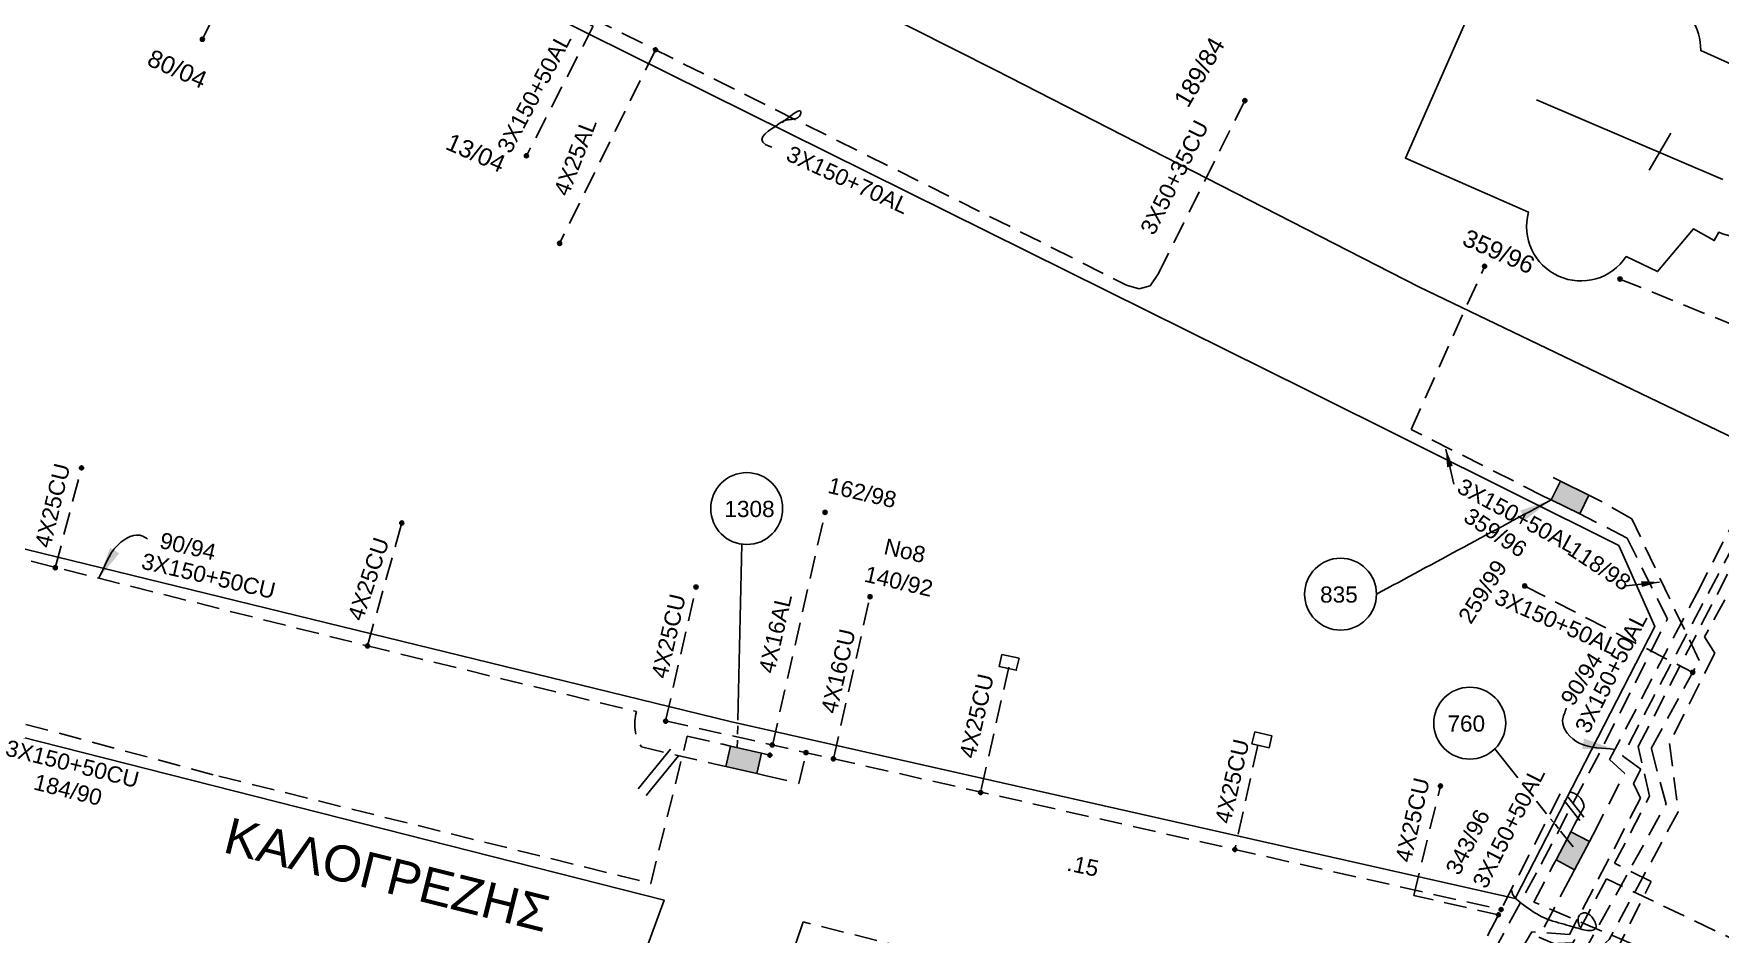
# Model space of a CAD drawing. Header units: millimetres. Extents: x 907 to 2022, y 699 to 1220.
# Drawn here: x 1501.6 to 1595.5, y 981.3 to 1031.4 of the extents above; entities that cross this region are included whole.
import ezdxf

# ---------------------------------------------------------------- set-up
doc = ezdxf.new("R2010")
doc.units = ezdxf.units.MM
doc.linetypes.add('DASHED', pattern=[19.05, 12.7, -6.35])
for name, color, linetype in [('Link Box 4 Διευθύνσεων', 7, 'Continuous'), ('Άγνωστα', 7, 'Continuous'), ('Γυμνά εναέρια ΧΤ (3Φ)   3x50+35CU', 7, 'Continuous'), ('Επιγραφές - Σχήματα', 7, 'Continuous'), ('Επιτοίχιο Κουτί', 7, 'Continuous'), ('Καλώδια ΧΤ   3x150+50AL', 7, 'DASHED'), ('Καλώδια ΧΤ   3x150+50CU', 7, 'DASHED'), ('Καλώδια ΧΤ   3x150AL+50XLPE', 7, 'DASHED'), ('Καλώδια ΧΤ   4x25CU', 7, 'DASHED'), ('Συνδέσεις', 7, 'Continuous'), ('Τομή', 7, 'Continuous'), ('Υπόβαθρο ΔΕΗ', 7, 'Continuous'), ('Υπόγεια Καλώδια Δικτύου ΧΤ   .15', 7, 'DASHED'), ('Υπόγεια καλώδια Δικτύου ΧΤ και Παρ. ΧΤ - 3X150+70 AL', 7, 'DASHED'), ('Υπόγεια καλώδια Παροχών ΧΤ   4x16CU', 7, 'DASHED'), ('Υπόγεια καλώδια Παροχών ΧΤ   4x25', 7, 'DASHED')]:
    doc.layers.add(name, color=color, linetype=linetype)
doc.styles.get("Standard").update_dxf_attribs({"font": 'arial.ttf'})
doc.linetypes.add('SYN_LINE', pattern='A,0.5,-0.0001,["/\\/\\/\\/",Standard,S=0.1,R=0,X=0,Y=-0.05],-0.25', length=0.7501)
doc.dimstyles.new('ISO-25', dxfattribs={"dimtxt": 2.5, "dimasz": 2.5, "dimexe": 1.25, "dimexo": 0.625, "dimtad": 1, "dimtxsty": 'Standard', "dimcen": 2.5, "dimadec": 0, "dimazin": 0, "dimtfac": 1, "dimtmove": 0, "dimatfit": 3, "dimfxl": 1, "dimarcsym": 0})
doc.dimstyles.get("Standard").update_dxf_attribs({"dimtxt": 0.18, "dimasz": 0.18, "dimexe": 0.18, "dimexo": 0.0625, "dimgap": 0.09, "dimtad": 0, "dimtih": 1, "dimtoh": 1, "dimdec": 4, "dimzin": 0, "dimdsep": 46, "dimtxsty": 'Standard', "dimcen": 0.09, "dimadec": 0, "dimazin": 0, "dimtfac": 1, "dimtdec": 4, "dimtofl": 0, "dimtmove": 0, "dimatfit": 3, "dimfxl": 1, "dimtolj": 1, "dimtzin": 0, "dimarcsym": 0})

# ---------------------------------------------------------------- blocks, each defined once
blk = doc.blocks.new('_ΣΥΝΔΕΣΗ')
at = {"layer": 'Συνδέσεις', "linetype": 'SYN_LINE', "ltscale": 40}
blk.add_hatch(color=256, dxfattribs=at).paths.add_polyline_path([(0.5, -0.01, 1), (-0.5, -0.01, 1)])
at = {"layer": 'Συνδέσεις'}
blk.add_circle((0, -0.01), 0.5, dxfattribs=at)
blk = doc.blocks.new('LINK BOX 4 ΑΝΑΧΩΡΗΣΕΩΝ')
at = {"layer": 'Link Box 4 Διευθύνσεων', "ltscale": 40}
blk.add_hatch(color=256, dxfattribs=at).paths.add_polyline_path([(-3.54, 0), (-3.54, -4.67), (3.54, -4.67), (3.54, 0)])
for p, q in [((-3.54, 0), (-5.33, 0)), ((5.33, 0), (3.54, 0)), ((-3.54, -4.67), (-5.33, -4.67)), ((5.33, -4.67), (3.54, -4.67))]:
    blk.add_line(p, q, dxfattribs=at)
blk.add_lwpolyline([(-3.54, -4.67), (-3.54, 0), (3.54, 0), (3.54, -4.67)], close=True, dxfattribs=at)
blk = doc.blocks.new('ΤΟΜΗ')
at = {"layer": 'Τομή', "ltscale": 40}
for p, q in [((-5.68, 0), (5.68, 0)), ((5.68, -2.33), (-5.68, -2.33))]:
    blk.add_line(p, q, dxfattribs=at)
blk = doc.blocks.new('ΕΠΙΤΟΙΧΙΟ ΚΟΥΤΙ')
at = {"layer": 'Επιτοίχιο Κουτί', "ltscale": 40}
blk.add_lwpolyline([(-2.06, 1.35), (1.86, 1.35), (1.86, -1.39), (-2.06, -1.39)], close=True, dxfattribs=at)

msp = doc.modelspace()

# ---------------------------------------------------------------- linework, layer by layer
at = {"layer": 'Άγνωστα', "color": 1, "linetype": 'DASHED', "ltscale": 0.1}
msp.add_lwpolyline([(1589.871, 1017.743), (1600.401, 1013.472)], dxfattribs=at)
at = {"layer": 'Γυμνά εναέρια ΧΤ (3Φ)   3x50+35CU', "color": 6, "linetype": 'DASHED', "ltscale": 0.1}
msp.add_lwpolyline([(1562.406, 1017.397), (1563.112, 1017.207), (1563.726, 1017.376), (1564.183, 1018.055), (1568.992, 1027.672)], dxfattribs=at)
at = {"layer": 'Επιγραφές - Σχήματα', "ltscale": 0.2}
msp.add_lwpolyline([(1543.237, 1026.45), (1543.505, 1026.664), (1543.722, 1026.83), (1543.893, 1026.952), (1544.024, 1027.035), (1544.121, 1027.086), (1544.19, 1027.108), (1544.237, 1027.108), (1544.266, 1027.089), (1544.284, 1027.058), (1544.29, 1027.017), (1544.285, 1026.969), (1544.269, 1026.917), (1544.242, 1026.863), (1544.203, 1026.811), (1544.153, 1026.762), (1544.092, 1026.72), (1544.019, 1026.686), (1543.938, 1026.661), (1543.852, 1026.642), (1543.763, 1026.628), (1543.675, 1026.617), (1543.591, 1026.608), (1543.514, 1026.599), (1543.447, 1026.59), (1543.392, 1026.578), (1543.343, 1026.56), (1543.294, 1026.536), (1543.239, 1026.502), (1543.172, 1026.455), (1543.086, 1026.395), (1542.974, 1026.318), (1542.831, 1026.221), (1542.655, 1026.105), (1542.469, 1025.972), (1542.299, 1025.826), (1542.174, 1025.674), (1542.12, 1025.519), (1542.166, 1025.366), (1542.338, 1025.22), (1542.664, 1025.086)], dxfattribs=at)
at = {"layer": 'Επιγραφές - Σχήματα'}
msp.add_lwpolyline([(1587.618, 981.696), (1587.575, 981.841), (1587.55, 981.966), (1587.54, 982.07), (1587.544, 982.158), (1587.56, 982.23), (1587.586, 982.289), (1587.619, 982.337), (1587.658, 982.375), (1587.7, 982.407), (1587.746, 982.431), (1587.795, 982.449), (1587.845, 982.459), (1587.897, 982.463), (1587.95, 982.459), (1588.003, 982.449), (1588.056, 982.431), (1588.108, 982.407), (1588.159, 982.376), (1588.208, 982.339), (1588.256, 982.296), (1588.302, 982.248), (1588.345, 982.196), (1588.386, 982.138), (1588.424, 982.077), (1588.459, 982.013), (1588.49, 981.947), (1588.515, 981.88), (1588.533, 981.814), (1588.542, 981.751), (1588.542, 981.692), (1588.531, 981.639), (1588.508, 981.593), (1588.472, 981.555), (1588.424, 981.526), (1588.364, 981.505), (1588.296, 981.491), (1588.219, 981.485), (1588.135, 981.485), (1588.046, 981.492), (1587.954, 981.505), (1587.858, 981.523), (1587.759, 981.546), (1587.655, 981.574), (1587.547, 981.605), (1587.434, 981.639), (1587.314, 981.676), (1587.188, 981.713), (1587.054, 981.751), (1586.912, 981.79), (1586.763, 981.829), (1586.61, 981.87), (1586.453, 981.913), (1586.294, 981.958), (1586.135, 982.007), (1585.978, 982.061), (1585.823, 982.119), (1585.673, 982.183), (1585.527, 982.253), (1585.384, 982.328), (1585.242, 982.409), (1585.101, 982.495), (1584.959, 982.586), (1584.816, 982.683), (1584.67, 982.785), (1584.521, 982.892), (1584.374, 983.004), (1584.235, 983.119), (1584.108, 983.236), (1584, 983.354), (1583.916, 983.473), (1583.862, 983.591), (1583.842, 983.707)], dxfattribs=at)
at = {"layer": 'Επιγραφές - Σχήματα', "linetype": 'Continuous'}
for centre in [(1541.27, 1004.969), (1574.321, 1000.206), (1581.509, 993.025)]:
    msp.add_circle(centre, 2, dxfattribs=at)
at = {"layer": 'Καλώδια ΧΤ   3x150+50AL', "color": 6, "ltscale": 0.1}
msp.add_lwpolyline([(1515.745, 1040.73), (1510.979, 1031.093)], dxfattribs=at)
at = {"layer": 'Καλώδια ΧΤ   3x150+50AL', "color": 2, "ltscale": 0.1}
msp.add_lwpolyline([(1609.128, 1029.091), (1605.269, 1021.457, -0.979634), (1603.938, 1019.885), (1601.21, 1014.755, -0.628407), (1600.9, 1012.039), (1600.694, 1011.476), (1590.017, 991.204), (1591.032, 990.464), (1590.622, 989.667), (1591.01, 988.848), (1587.067, 981.27), (1584.957, 981.41), (1583.808, 979.455), (1583.147, 979.48), (1580.916, 975.113), (1574.156, 961.62), (1574.622, 960.719), (1573.221, 957.976), (1573.283, 957.2), (1571.488, 953.185), (1570.539, 952.743), (1564.327, 940.259), (1564.453, 939.248), (1562.409, 934.452)], format="xyb", dxfattribs=at)
at = {"layer": 'Καλώδια ΧΤ   3x150+50AL', "color": 133, "ltscale": 0.1}
for points in [[(1585.642, 1005.65), (1578.249, 1009.374), (1582.286, 1018.351)], [(1554.896, 930.453), (1557.377, 929.401), (1560.197, 934.225), (1562.267, 935.38), (1563.816, 938.958), (1563.742, 940.139), (1570.027, 953.191), (1570.988, 953.486), (1572.543, 956.894), (1572.358, 957.853), (1573.725, 960.548), (1573.208, 961.63), (1580.084, 975.194), (1585.483, 985.176), (1588.997, 991.876), (1592.511, 998.831), (1590.265, 1003.331), (1588.032, 1004.472)]]:
    msp.add_lwpolyline(points, dxfattribs=at)
at = {"layer": 'Καλώδια ΧΤ   3x150+50AL', "color": 1, "ltscale": 0.1}
msp.add_lwpolyline([(1588.378, 986.83), (1590.132, 990.228), (1589.295, 990.997), (1594.16, 1000.288), (1599.916, 1011.428), (1600.572, 1012.71), (1600.308, 1012.975), (1600.52, 1013.186)], dxfattribs=at)
at = {"layer": 'Καλώδια ΧΤ   3x150+50AL', "color": 85, "ltscale": 0.1}
msp.add_lwpolyline([(1602.154, 1011.569), (1594.57, 997.823), (1595.148, 996.928), (1592.626, 991.886), (1593.11, 988.085), (1589.266, 980.979), (1587.748, 979.604), (1584.861, 978.147), (1578.731, 966.719), (1579.197, 965.833), (1577.504, 962.577), (1577.847, 960.347), (1566.944, 939.659), (1566.887, 937.735), (1563.768, 932.816), (1562.594, 931.897), (1559.817, 928.034), (1558.897, 927.749), (1558.388, 926.806), (1553.995, 928.757)], dxfattribs=at)
at = {"layer": 'Καλώδια ΧΤ   3x150+50AL', "color": 27, "ltscale": 0.1}
for points in [[(1584.993, 979.811), (1587.791, 980.124), (1592.434, 988.52), (1591.613, 991.612), (1594.276, 996.511), (1590.528, 1004.397), (1588.547, 1005.519)], [(1584.569, 1000.657), (1593.917, 995.849)]]:
    msp.add_lwpolyline(points, dxfattribs=at)
at = {"layer": 'Καλώδια ΧΤ   3x150+50AL', "color": 5, "ltscale": 0.1}
for points in [[(1589.116, 984.364), (1587.251, 980.798), (1584.9, 980.703), (1584.083, 979.021), (1583.531, 978.837), (1574.85, 961.945), (1575.375, 960.79), (1573.928, 958.026), (1574.007, 957.317), (1571.743, 952.631), (1571.139, 952.447), (1569.52, 949.392), (1568.956, 948.87), (1568.935, 948.244), (1564.889, 940.212), (1565.049, 938.911), (1562.682, 933.994), (1560.876, 933.1), (1557.984, 927.96)], [(1598.533, 978.949), (1598.928, 979.662), (1598.604, 979.83), (1589.116, 984.364)]]:
    msp.add_lwpolyline(points, dxfattribs=at)
at = {"layer": 'Καλώδια ΧΤ   3x150+50CU', "color": 30, "ltscale": 0.1}
msp.add_lwpolyline([(1494.052, 1003.897), (1520.165, 997.326), (1535.132, 993.666, 0.212288), (1535.41, 991.698), (1539.676, 990.714)], format="xyb", dxfattribs=at)
at = {"layer": 'Καλώδια ΧΤ   3x150+50CU', "color": 6, "ltscale": 0.1}
for points in [[(1461.017, 994.133), (1463.888, 1002.49), (1486.439, 996.907), (1511.89, 990.075), (1535.927, 984.106), (1537.964, 992.307), (1539.939, 991.851)], [(1566.295, 976.604), (1565.208, 978.041), (1557.892, 979.839), (1556.757, 979.018), (1552.208, 980.002), (1544.407, 981.965), (1537.183, 960.85), (1536.32, 960.497)]]:
    msp.add_lwpolyline(points, dxfattribs=at)
msp.add_lwpolyline([(1587.346, 987.375), (1587.87, 988.365, 0.5301), (1586.55, 989.097), (1582.206, 980.594), (1582.206, 980.594), (1582.206, 980.594), (1582.206, 980.594), (1581.774, 979.889), (1578.407, 973.847), (1569.67, 975.83), (1566.295, 976.604)], format="xyb", dxfattribs=at)
at = {"layer": 'Καλώδια ΧΤ   3x150+50CU', "color": 1, "ltscale": 0.1}
msp.add_lwpolyline([(1599.559, 980.209, 0.745463), (1595.878, 978.457), (1585.069, 983.067), (1585.069, 983.067), (1585.069, 983.067), (1585.069, 983.067), (1585.069, 983.067), (1586.101, 985.019)], format="xyb", dxfattribs=at)
at = {"layer": 'Καλώδια ΧΤ   3x150AL+50XLPE', "linetype": 'DASHED', "ltscale": 0.1}
msp.add_line((1572.565, 985.062), (1572.565, 985.062), dxfattribs=at)
at = {"layer": 'Καλώδια ΧΤ   3x150AL+50XLPE', "color": 1, "linetype": 'DASHED', "ltscale": 0.1}
msp.add_lwpolyline([(1489.912, 1057.732, -0.224203), (1489.332, 1053.273), (1532.723, 1031.823), (1529.009, 1024.605)], format="xyb", dxfattribs=at)
at = {"layer": 'Καλώδια ΧΤ   3x150AL+50XLPE', "color": 233, "linetype": 'DASHED', "ltscale": 0.1, "true_color": 0xd2798f}
msp.add_lwpolyline([(1553.543, 927.905), (1558.896, 925.488), (1563.211, 931.682), (1564.148, 932.52), (1567.468, 937.756), (1567.476, 939.54), (1578.572, 960.147), (1578.008, 962.613), (1579.697, 965.94), (1579.268, 966.821), (1585.366, 977.877), (1589.571, 980.145), (1591.602, 984.207), (1589.566, 985.225), (1591.519, 988.961), (1590.888, 991.731), (1601.178, 1011.569), (1601.178, 1011.569, 0.493479), (1601.854, 1015.173), (1604.332, 1019.476, 0.631487), (1605.853, 1020.907), (1607.673, 1024.342), (1609.573, 1028.507, 0.848366), (1610.256, 1031.587)], format="xyb", dxfattribs=at)
at = {"layer": 'Καλώδια ΧΤ   3x150AL+50XLPE', "color": 6, "linetype": 'DASHED', "ltscale": 0.1}
for points in [[(1536.76, 993.153), (1583.278, 982.641)], [(1542.272, 990.114), (1544.18, 989.674), (1544.575, 991.386)]]:
    msp.add_lwpolyline(points, dxfattribs=at)
at = {"layer": 'Καλώδια ΧΤ   4x25CU', "color": 30, "ltscale": 0.1}
for points in [[(1502.787, 1001.676), (1504.249, 1007.23)], [(1520.165, 997.326), (1522.074, 1004.164)]]:
    msp.add_lwpolyline(points, dxfattribs=at)
at = {"layer": 'Καλώδια ΧΤ   4x25CU', "color": 6, "ltscale": 0.1}
for points in [[(1536.76, 993.153), (1538.452, 1000.618)], [(1555.855, 996.142), (1554.259, 989.054)], [(1569.715, 991.807), (1568.435, 985.995)], [(1583.185, 982.343), (1578.389, 983.433), (1579.88, 989.529)]]:
    msp.add_lwpolyline(points, dxfattribs=at)
at = {"layer": 'Υπόβαθρο ΔΕΗ', "ltscale": 0.1}
for points in [[(1498.491, 1053.62), (1512.154, 1046.481), (1524.222, 1040.307), (1526.388, 1039.199, 0.170687), (1538.072, 1039.199), (1544.957, 1043.656), (1553.591, 1050.493), (1556.578, 1053.36, -0.269678), (1570.269, 1056.682), (1612.418, 1038.485), (1599.956, 1013.832), (1597.215, 1008.404), (1578.681, 1017.302), (1555.125, 1029.372), (1536.603, 1038.719)], [(1582.824, 1035.602), (1577.931, 1024.477), (1584.783, 1021.463, 0.853339), (1590.218, 1018.992), (1591.968, 1018.161), (1593.964, 1020.543), (1595.12, 1019.884), (1595.371, 1020.345, 1.003266), (1597.982, 1026.225), (1598.237, 1026.648), (1596.29, 1027.27), (1596.593, 1029.462), (1594.366, 1030.459), (1594.366, 1030.459), (1594.366, 1030.459, 0.658912), (1588.91, 1032.845), (1582.824, 1035.602)]]:
    msp.add_lwpolyline(points, format="xyb", dxfattribs=at)
for points in [[(1490.535, 1052.134), (1512.442, 1041.343), (1572.42, 1011.569)], [(1585.232, 1027.722), (1595.604, 1023.283)], [(1592.702, 1025.856), (1591.491, 1023.813)]]:
    msp.add_lwpolyline(points, dxfattribs=at)
at = {"layer": 'Υπόβαθρο ΔΕΗ'}
for points in [[(1472.03, 1011.569), (1472.864, 1009.62), (1540.346, 993.119), (1584.037, 983.263), (1591.817, 998.409), (1589.806, 1002.917), (1572.42, 1011.569)], [(1541.003, 1002.987), (1540.782, 993.191)], [(1465.665, 1001.352), (1499.543, 992.604), (1536.673, 983.181), (1529.193, 962.758), (1525.128, 952.469)], [(1540.775, 992.867), (1540.764, 992.416)], [(1540.757, 992.079), (1540.748, 991.664)], [(1582.901, 991.588), (1584.185, 989.985)], [(1585.221, 988.692), (1585.788, 987.983)], [(1586.012, 987.705), (1586.151, 987.531)], [(1586.255, 987.401), (1586.441, 987.169)], [(1586.56, 987.02), (1587.269, 986.135)]]:
    msp.add_lwpolyline(points, dxfattribs=at)
at = {"layer": 'Υπόγεια Καλώδια Δικτύου ΧΤ   .15', "color": 62, "ltscale": 0.1}
msp.add_lwpolyline([(1587.133, 984.474), (1585.352, 981.104), (1585.352, 981.104), (1592.261, 978.174), (1593.088, 977.082), (1593.088, 975.816), (1580.197, 950.839), (1576.147, 942.868)], dxfattribs=at)
at = {"layer": 'Υπόγεια καλώδια Δικτύου ΧΤ και Παρ. ΧΤ - 3X150+70 AL', "color": 6, "ltscale": 0.1}
msp.add_lwpolyline([(1523.783, 1036.602), (1524.589, 1037.149), (1525.189, 1036.655), (1525.623, 1036.041), (1525.825, 1035.756), (1534.334, 1031.433), (1558.275, 1019.49), (1562.406, 1017.397)], dxfattribs=at)
at = {"layer": 'Υπόγεια καλώδια Παροχών ΧΤ   4x16CU', "color": 6, "ltscale": 0.1}
for points in [[(1542.699, 991.788), (1545.63, 1004.758)], [(1546.096, 991.043), (1548.136, 1000.072)]]:
    msp.add_lwpolyline(points, dxfattribs=at)
at = {"layer": 'Υπόγεια καλώδια Παροχών ΧΤ   4x25', "color": 6, "ltscale": 0.1}
msp.add_lwpolyline([(1536.196, 1030.504), (1530.856, 1019.732)], dxfattribs=at)

# ---------------------------------------------------------------- block references
at = {"layer": 'Link Box 4 Διευθύνσεων'}
for p, xscale, yscale, zscale, rotation in [((1587.352, 1006.108), 0.2499999999999824, 0.2499999999999824, 0.2499999999999824, 333.766954941475), ((1541.237, 991.551), 0.2500000000000988, 0.2500000000000988, 0.2500000000000988, 347), ((1586.724, 986.197), 0.2500000000000581, 0.2500000000000581, 0.2500000000000581, 62.14238598346334)]:
    msp.add_blockref('LINK BOX 4 ΑΝΑΧΩΡΗΣΕΩΝ', p, dxfattribs=dict(at, xscale=xscale, yscale=yscale, zscale=zscale, rotation=rotation))
at = {"layer": 'Επιτοίχιο Κουτί', "xscale": 0.2499999999999974, "yscale": 0.2499999999999974, "zscale": 0.2499999999999974, "rotation": 347}
for p in [(1555.899, 996.409), (1569.968, 992.095)]:
    msp.add_blockref('ΕΠΙΤΟΙΧΙΟ ΚΟΥΤΙ', p, dxfattribs=at)
at = {"layer": 'Συνδέσεις'}
for p, xscale, yscale, zscale in [((1510.979, 1031.093), 0.2249999999999091, 0.2249999999999091, 0.2249999999999091), ((1536.197, 1030.507), 0.2249999999999091, 0.2249999999999091, 0.2249999999999091), ((1568.993, 1027.675), 0.2249999999999091, 0.2249999999999091, 0.2249999999999091), ((1529.01, 1024.608), 0.2249999999999091, 0.2249999999999091, 0.2249999999999091), ((1530.857, 1019.735), 0.2249999999999091, 0.2249999999999091, 0.2249999999999091), ((1582.333, 1018.456), 0.2249999999999091, 0.2249999999999091, 0.2249999999999091), ((1589.871, 1017.746), 0.2249999999999091, 0.2249999999999091, 0.2249999999999091), ((1504.251, 1007.236), 0.225, 0.225, 0.225), ((1545.63, 1004.758), 0.2250000000000001, 0.2250000000000001, 0.2250000000000001), ((1522.075, 1004.17), 0.225, 0.225, 0.225), ((1502.789, 1001.682), 0.225, 0.225, 0.225), ((1538.449, 1000.603), 0.225, 0.225, 0.225), ((1584.57, 1000.663), 0.225, 0.225, 0.225), ((1548.134, 1000.064), 0.225, 0.225, 0.225), ((1520.165, 997.326), 0.225, 0.225, 0.225), ((1593.918, 995.855), 0.225, 0.225, 0.225), ((1536.756, 993.138), 0.225, 0.225, 0.225), ((1542.56, 991.245), 0.2249999999999996, 0.2249999999999996, 0.2249999999999996), ((1542.688, 991.813), 0.2249999999999996, 0.2249999999999996, 0.2249999999999996), ((1544.575, 991.386), 0.225, 0.225, 0.225), ((1546.096, 991.043), 0.225, 0.225, 0.225), ((1579.88, 989.529), 0.2250000000000001, 0.2250000000000001, 0.2250000000000001), ((1554.292, 989.165), 0.225, 0.225, 0.225), ((1568.435, 985.995), 0.225, 0.225, 0.225), ((1583.256, 982.652), 0.225, 0.225, 0.225), ((1583.108, 982.361), 0.225, 0.225, 0.225)]:
    msp.add_blockref('_ΣΥΝΔΕΣΗ', p, dxfattribs=dict(at, xscale=xscale, yscale=yscale, zscale=zscale))
at = {"layer": 'Τομή'}
for p, xscale, yscale, zscale, rotation in [((1536.126, 990.471), 0.2499999999999583, 0.2499999999999583, 0.2499999999999583, 50.76473570267434), ((1587.425, 988.344), 0.1249999999999834, 0.1249999999999834, 0.1249999999999834, 308.1680509152084)]:
    msp.add_blockref('ΤΟΜΗ', p, dxfattribs=dict(at, xscale=xscale, yscale=yscale, zscale=zscale, rotation=rotation))

# ---------------------------------------------------------------- texts
at = {"layer": 'Γυμνά εναέρια ΧΤ (3Φ)   3x50+35CU', "color": 7, "insert": (1563.13, 1020.528), "char_height": 0.9, "width": 84.18588, "attachment_point": 1, "rotation": 63.42969}
msp.add_mtext('3X50+35CU', dxfattribs=at)
at = {"layer": 'Επιγραφές - Σχήματα', "char_height": 0.9, "attachment_point": 1}
for s, insert, rotation in [('{\\H1.0833x;189/84}', (1564.991, 1027.709), 59.91887), ('{\\H1.0833x;80/04}', (1508.216, 1030.57), 336.37057), ('{\\H1.0833x;13/04}', (1524.83, 1025.899), 336.37057), ('{\\H1.0833x;359/96}', (1581.414, 1020.56), 336.37057)]:
    msp.add_mtext_dynamic_manual_height_columns(s, width=10.09091, gutter_width=12.5, heights=[0], dxfattribs=dict(at, insert=insert, rotation=rotation))
at = {"layer": 'Επιγραφές - Σχήματα', "char_height": 0.9, "width": 15, "attachment_point": 1}
for s, insert in [('1308', (1540.028, 1005.398)), ('835', (1573.18, 1000.635)), ('760', (1580.267, 993.453))]:
    msp.add_mtext(s, dxfattribs=dict(at, insert=insert))
for s, insert, rotation in [('359/96', (1581.588, 1005.069), 326.55005), ('118/98', (1587.373, 1003.223), 326.55005), ('259/99', (1580.811, 998.964), 57.54612), ('90/94', (1586.506, 994.399), 57.54612)]:
    msp.add_mtext(s, dxfattribs=dict(at, insert=insert, rotation=rotation))
at = {"layer": 'Επιγραφές - Σχήματα', "linetype": 'Continuous', "insert": (1512.542, 987.801), "char_height": 2, "width": 23.56556, "attachment_point": 1, "rotation": 345.99767}
msp.add_mtext('ΚΑΛΟΓΡΕΖΗΣ', dxfattribs=at)
at = {"layer": 'Καλώδια ΧΤ   3x150+50AL', "color": 7, "insert": (1527.332, 1025.092), "char_height": 0.9, "width": 84.18588, "attachment_point": 1, "rotation": 62.08905}
msp.add_mtext('3X150+50AL', dxfattribs=at)
at = {"layer": 'Καλώδια ΧΤ   3x150+50AL', "color": 7, "ltscale": 0.2, "char_height": 0.9, "width": 15, "attachment_point": 1}
for s, insert, rotation in [('3X150+50AL', (1581.156, 1006.701), 331.66899), ('3X150+50AL', (1583.172, 1000.545), 336.39164), ('3X150+50AL', (1587.32, 992.793), 63.08647), ('3X150+50AL', (1581.622, 984.157), 63.08647), ('343/96', (1580.122, 984.903), 63.08647)]:
    msp.add_mtext(s, dxfattribs=dict(at, insert=insert, rotation=rotation))
at = {"layer": 'Καλώδια ΧΤ   3x150+50CU', "color": 7, "ltscale": 0.2, "char_height": 0.9, "width": 15, "attachment_point": 1}
for s, insert, rotation in [('162/98', (1545.931, 1006.731), 347), ('90/94', (1508.742, 1003.667), 347), ('3X150+50CU', (1507.727, 1002.514), 347), ('No8', (1549.05, 1003.324), 347), ('140/92', (1547.961, 1001.791), 347), ('3X150+50CU', (1500.172, 992.117), 346), ('184/90', (1501.74, 990.22), 346)]:
    msp.add_mtext(s, dxfattribs=dict(at, insert=insert, rotation=rotation))
at = {"layer": 'Καλώδια ΧΤ   4x25CU', "color": 7, "ltscale": 0.2, "char_height": 0.9, "width": 15, "attachment_point": 1}
for insert, rotation in [((1501.636, 1002.937), 76.35757), ((1519.037, 998.939), 71.54795)]:
    msp.add_mtext('4X25CU', dxfattribs=dict(at, insert=insert, rotation=rotation))
at = {"layer": 'Υπόγεια Καλώδια Δικτύου ΧΤ   .15', "color": 7, "ltscale": 0.2, "insert": (1559.225, 985.71), "char_height": 0.9, "width": 15, "attachment_point": 1, "rotation": 348.14502}
msp.add_mtext('.15', dxfattribs=at)
at = {"layer": 'Υπόγεια καλώδια Δικτύου ΧΤ και Παρ. ΧΤ - 3X150+70 AL', "color": 7, "insert": (1543.769, 1025.206), "char_height": 0.9, "width": 84.18588, "attachment_point": 1, "rotation": 335.25769}
msp.add_mtext('3X150+70AL', dxfattribs=at)
at = {"layer": 'Υπόγεια καλώδια Παροχών ΧΤ   4x16CU', "color": 7, "ltscale": 0.2, "char_height": 0.9, "width": 15, "attachment_point": 1, "rotation": 77}
for s, insert in [('4X25CU', (1535.944, 995.654)), ('4X16AL', (1541.919, 995.94)), ('4X16CU', (1545.389, 993.708)), ('4X25CU', (1553.089, 991.209)), ('4X25CU', (1567.31, 987.577)), ('4X25CU', (1577.347, 985.428))]:
    msp.add_mtext(s, dxfattribs=dict(at, insert=insert))
at = {"layer": 'Υπόγεια καλώδια Παροχών ΧΤ   4x25', "color": 7, "insert": (1530.495, 1022.613), "char_height": 0.9, "width": 84.18588, "attachment_point": 1, "rotation": 68.91145}
msp.add_mtext('4X25AL', dxfattribs=at)

# ---------------------------------------------------------------- leaders
at = {"layer": 'Επιγραφές - Σχήματα', "ltscale": 40}
for points in [[(1580.185, 1008.282), (1580.628, 1006.325)], [(1592.067, 1000.875), (1590.209, 1000.674)]]:
    msp.add_leader(points, dimstyle='ISO-25', override={"dimasz": 1, "dimtad": 0}, dxfattribs=at)
at = {"layer": 'Επιγραφές - Σχήματα', "path_type": 1}
for points in [[(1586.043, 1005.452), (1576.321, 1000.206)], [(1505.196, 1001.073), (1506.288, 1002.959), (1507.66, 1003.433), (1507.924, 1003.275)], [(1589.589, 991.559), (1587.604, 991.919), (1586.679, 993.182), (1586.885, 993.852)]]:
    msp.add_leader(points, dimstyle='Standard', override={"dimasz": 1.8, "dimgap": 0.09, "dimtad": 0}, dxfattribs=at)

doc.saveas('drawing.dxf')
